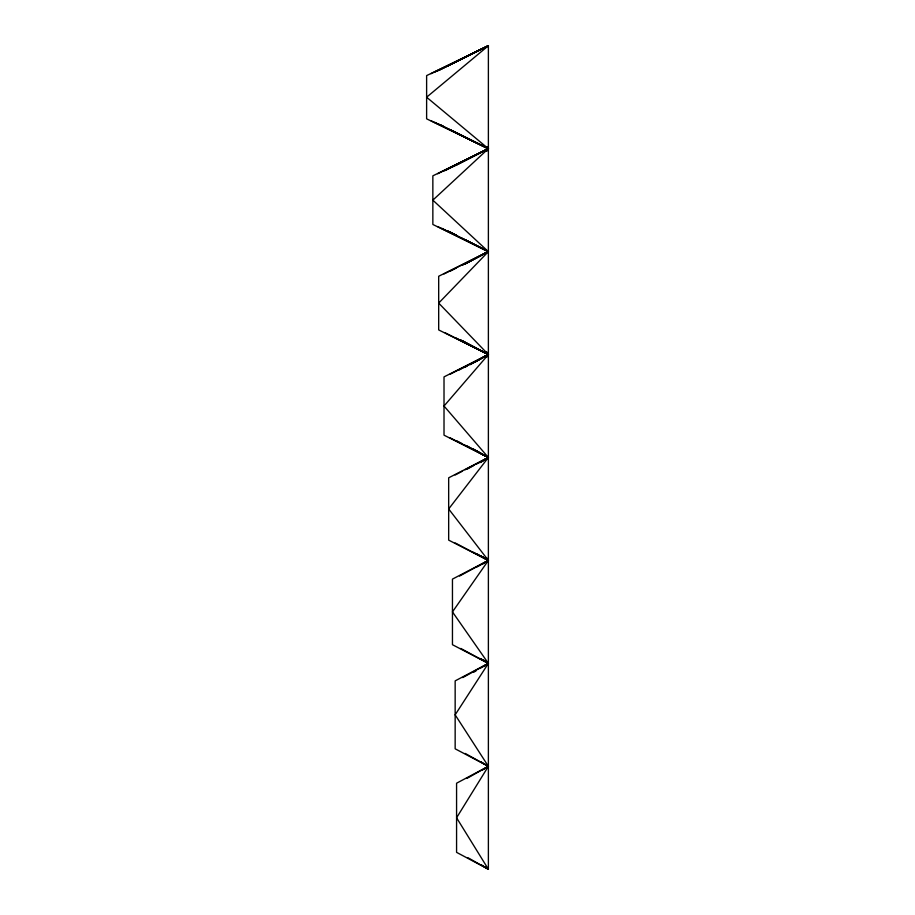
<?xml version="1.0" encoding="UTF-8"?>
<svg xmlns="http://www.w3.org/2000/svg" width="915" height="915" viewBox="0 0 915 915"><rect width="100%" height="100%" fill="white"/><g stroke="black" fill="none" stroke-linecap="round" stroke-linejoin="round"><path stroke-width="1.37" d="M486.837 356.953L488.381 354.562L486.837 352.172M486.837 558.047L488.381 560.438L452.456 611.906L488.381 663.375L455.155 714.844L488.381 766.312L456.574 817.781L488.381 869.25L488.381 45.75L426.619 75.602L426.619 118.836L488.381 148.688L486.654 150.929L488.381 148.688L486.471 146.629M486.666 356.85L488.381 354.562L486.746 352.218M486.391 150.701L488.381 148.688L486.437 146.629L488.381 148.688L486.574 150.838L488.381 148.688L486.391 146.675M486.322 562.107L488.381 560.438L448.67 508.969L488.381 457.5L444.015 406.031L488.381 354.562L486.654 352.321M486.322 767.982L488.381 766.312L486.151 764.723M486.151 562.027L488.381 560.438L482.651 556.835M483.932 666.555L488.381 663.375L485.293 660.87M481.496 461.812L488.381 457.5L472.838 448.739M482.651 564.04L488.381 560.438L481.096 556.034M482.651 769.915L488.381 766.312L481.096 761.909M479.883 462.635L488.381 457.5L476.177 450.729M473.81 672.182L476.235 670.718M479.883 668.51L488.381 663.375L483.932 660.195M479.78 462.441L488.381 457.5L467.062 445.971M477.321 566.785L488.381 560.438L477.321 554.09M475.228 361.974L488.381 354.562L486.528 352.412M466.856 778.448L488.381 766.312L465.197 753.445M470.07 364.719L488.381 354.562L438.685 303.094L488.381 251.625L432.852 200.156L488.381 148.688L486.254 146.777M462.75 677.592L488.381 663.375L481.496 659.063M467.313 469.029L473.513 465.644M475.983 464.282L488.381 457.5L465.003 445.182M464.557 367.453L467.062 366.091M473.341 362.706L488.381 354.562L462.693 340.918M459.547 576.038L488.381 560.438L473.513 552.294M465.14 263.966L488.381 251.625L466.044 240.199M465.003 263.943L488.381 251.625L462.35 238.369M458.85 370.118L488.381 354.562L460.085 339.648M455.155 474.999L462.544 471.111M465.003 469.818L488.381 457.5L449.906 437.725M462.372 265.144L488.381 251.625L447.687 231.072M455.155 542.938L488.381 560.438L452.456 579.104L452.456 644.709L488.381 663.375L455.155 680.874L455.155 748.813L488.381 766.312L456.574 783.206L456.574 852.357L488.381 869.25L485.293 866.745M449.906 374.338L488.381 354.562L459.89 339.751M456.116 165.192L488.381 148.688L426.619 97.219L488.381 45.75L431.011 73.703M449.917 271.298L456.116 268.129M462.327 264.95L488.381 251.625L441.831 228.35M452.433 166.988L488.381 148.688L453.291 131.2M445.147 170.522L451.507 167.308M454.046 166.027L488.381 148.688L449.7 129.461M444.015 273.951L488.381 251.625L437.679 226.554M443.089 171.334L488.381 148.688L438.948 124.246M439.715 69.929L449.7 64.976M452.193 63.73L488.381 45.75L434.739 72.091M447.023 66.36L488.381 45.75L454.16 62.666M437.679 70.821L451.621 63.924M437.679 173.758L488.381 148.688L434.739 122.347M431.011 120.734L488.381 148.688L432.852 175.84L432.852 224.472L488.381 251.625L438.685 276.25L438.685 329.938L488.381 354.562L444.015 376.889L444.015 435.174L488.381 457.5L448.67 477.813L448.67 540.125L488.381 560.438M440.767 124.955L443.272 126.201M445.285 332.877L488.381 354.562L456.116 338.058M447.469 230.797L456.15 235.212M449.917 231.953L456.116 235.121M456.391 440.641L462.544 443.889M460.794 648.449L488.381 663.375L479.78 658.434M468.045 857.79L488.381 869.25L481.496 864.938"/></g></svg>
